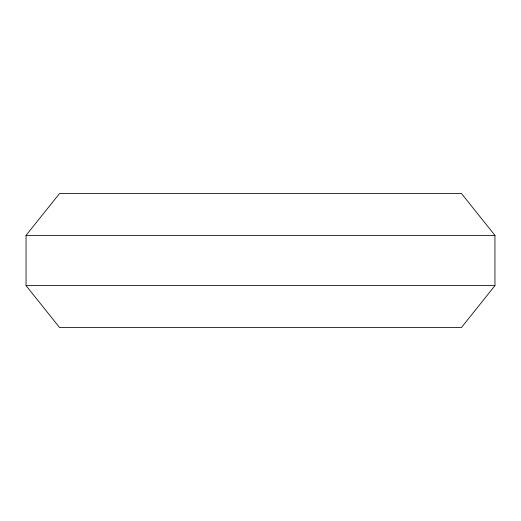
<?xml version="1.0" encoding="UTF-8"?>
<svg xmlns="http://www.w3.org/2000/svg" width="521" height="521" viewBox="0 0 521 521"><rect width="100%" height="100%" fill="white"/><g stroke="black" fill="none" stroke-linecap="round" stroke-linejoin="round"><path stroke-width="0.78" d="M26.05 235.375L59.544 193.493L461.456 193.493L494.95 235.375L494.95 285.625L461.456 327.507L59.544 327.507L26.05 285.625L26.05 235.375L494.95 235.375M26.05 285.625L494.95 285.625"/></g></svg>
